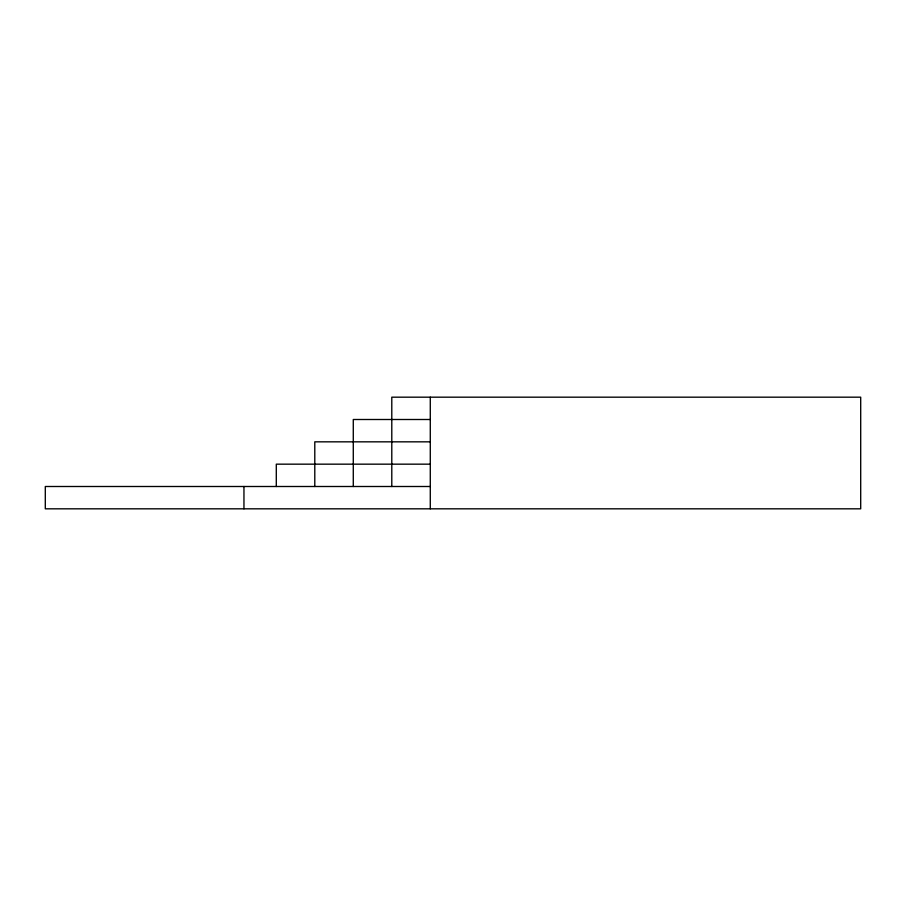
<?xml version="1.0" encoding="UTF-8"?>
<svg xmlns="http://www.w3.org/2000/svg" width="906" height="906" viewBox="0 0 906 906"><rect width="100%" height="100%" fill="white"/><g stroke="black" fill="none" stroke-linecap="round" stroke-linejoin="round"><path stroke-width="1.36" d="M430.282 419.501L353.283 419.501L353.283 486.499M430.282 441.834L314.79 441.834L314.79 486.499M430.282 464.166L276.296 464.166L276.296 486.499M430.282 486.499L45.3 486.499L45.3 508.821L860.7 508.821L860.7 397.179L391.788 397.179L391.788 486.499M430.282 397.179L430.282 508.821M243.952 486.499L243.952 508.821"/></g></svg>
